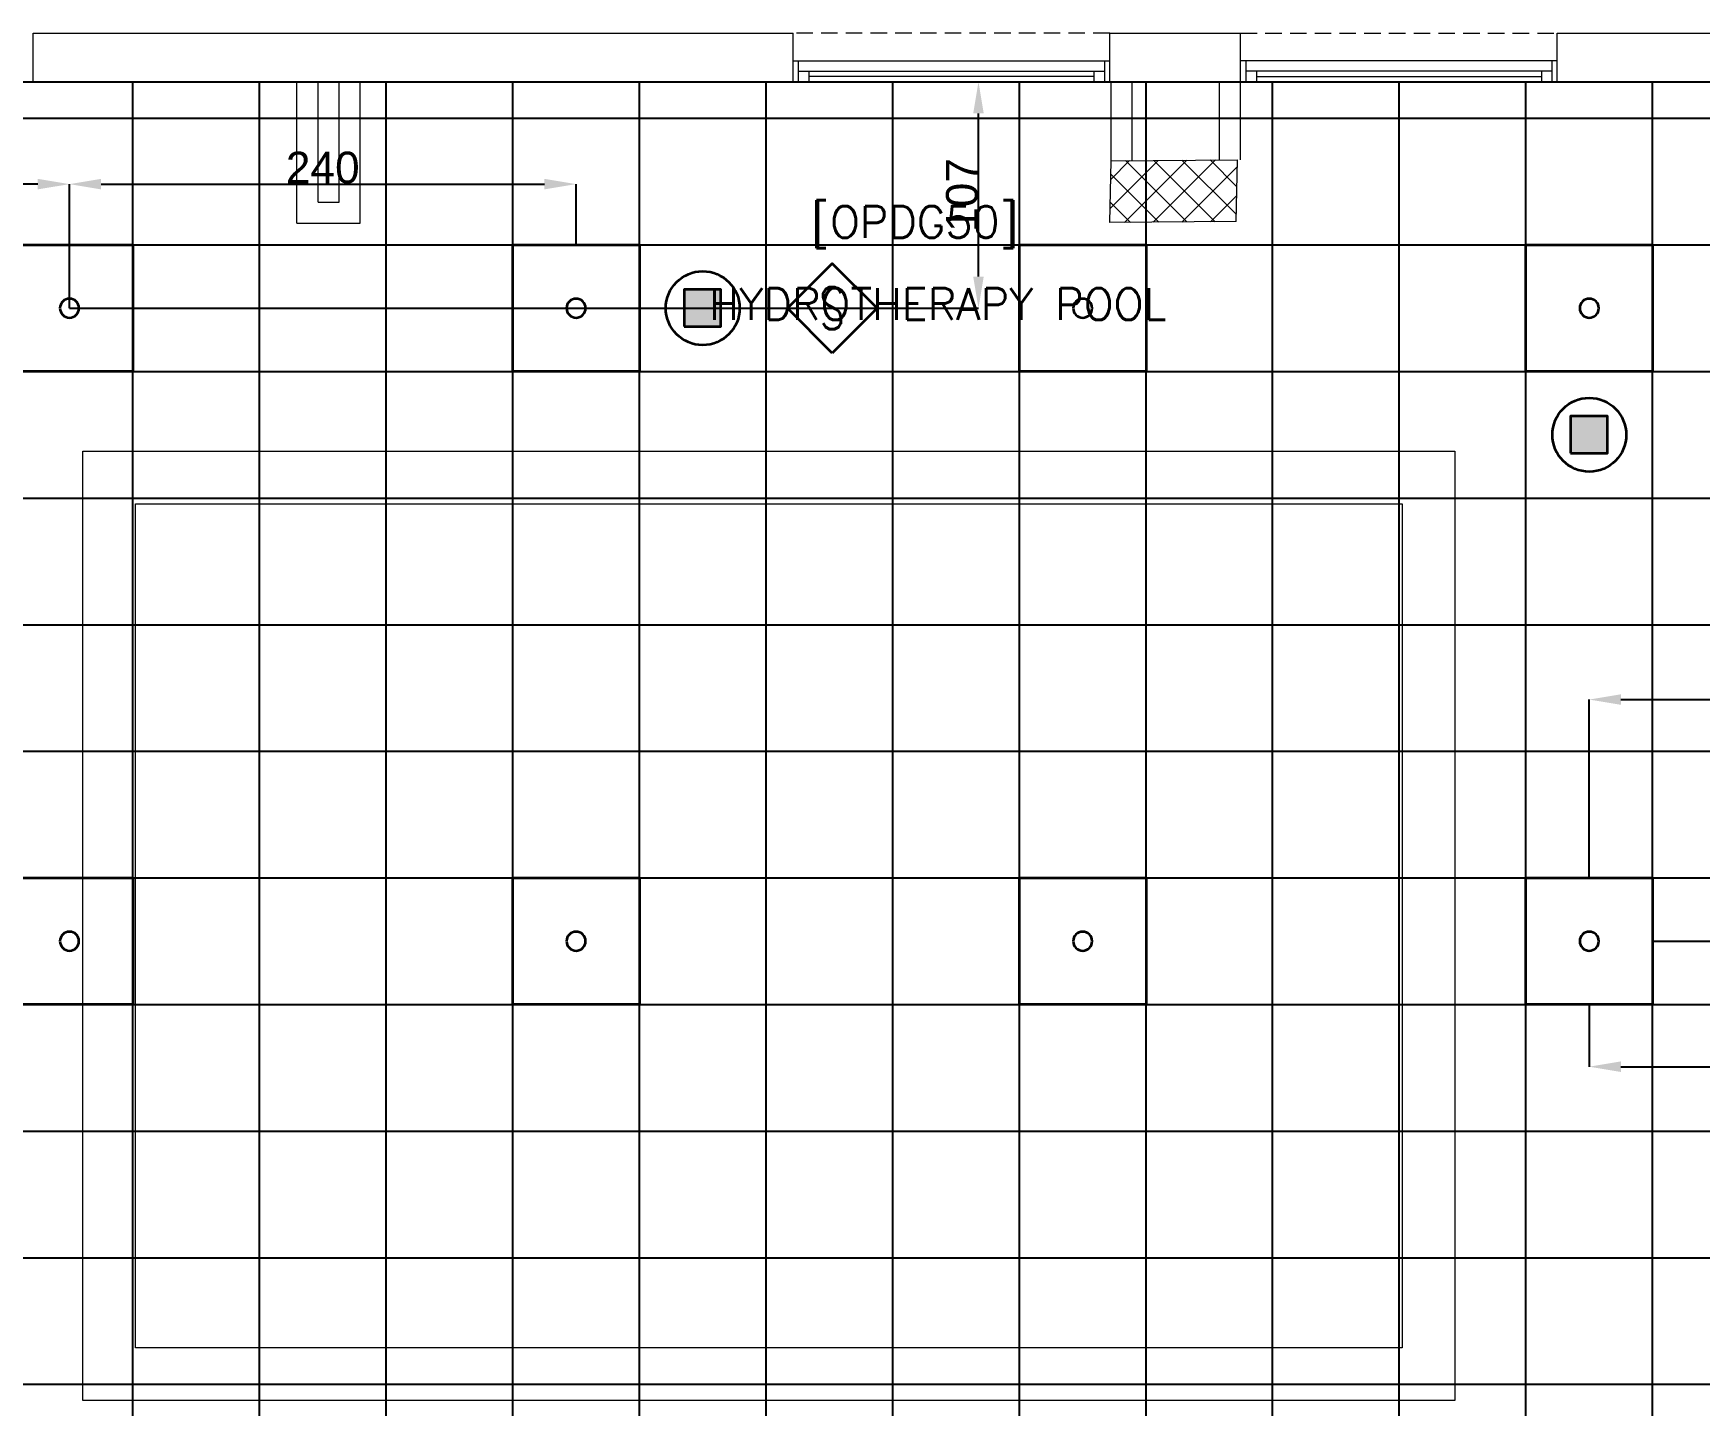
# Model space of a CAD drawing. Header units: inches. Extents: x -12418 to 57169, y -29325 to 19878.
# Drawn here: x 21729 to 29623, y 2899 to 9403 of the extents above; entities that cross this region are included whole.
import ezdxf
from ezdxf.enums import TextEntityAlignment as Align

# ---------------------------------------------------------------- set-up
doc = ezdxf.new("R2010")
doc.units = ezdxf.units.IN
doc.header["$LTSCALE"] = 25
doc.header["$MEASUREMENT"] = 0
doc.header["$PDMODE"] = 3
doc.linetypes.add('00-Ground Floor$0$HIDDEN2', pattern=[0.1875, 0.125, -0.0625])
doc.layers.get('0').update_dxf_attribs({"color": 8})
doc.layers.get('Defpoints').update_dxf_attribs({"color": 8})
for name, color, linetype, lineweight in [('00-Ground Floor$0$72_EGR_BASE_TEXT', 252, 'Continuous', 5), ('00-Ground Floor$0$Aluminum', 251, 'Continuous', 5), ('00-Ground Floor$0$C-HYDR-CTCH', 251, 'Continuous', 5), ('00-Ground Floor$0$Hatch', 254, 'Continuous', 5), ('00-Ground Floor$0$Proj', 251, 'Continuous', 5), ('00-Ground Floor$0$Walls', 251, 'Continuous', 5), ('E-DIM', 6, 'Continuous', 18), ('E-LITE-CIRC-NUMB', 6, 'Continuous', 25), ('E-LITE-CLNG', 150, 'Continuous', 35), ('E-LITE-CTRL', 6, 'Continuous', 25), ('F-ALRM-CLNG @ 100', 33, 'Continuous', 35), ('T-INTC-CLNG @ 100', 33, 'Continuous', 35), ('T-INTC-DEVC-NUMB', 2, 'Continuous', 25)]:
    doc.layers.add(name, color=color, linetype=linetype, lineweight=lineweight)
doc.layers.add('00-Ground Floor$0$False Ceiling', color=251, linetype='Continuous')
doc.styles.add('00-Ground Floor$0$SIMPLEX', font='SIMPLEX.shx', dxfattribs={"height": 150})
doc.styles.add('DC_Simplex', font='SIMPLEX.shx', dxfattribs={"width": 0.7})
doc.styles.get("Standard").update_dxf_attribs({"font": 'arial.ttf'})
doc.dimstyles.get("Standard").update_dxf_attribs({"dimtxt": 150, "dimasz": 150, "dimexe": 0.18, "dimexo": 0.0625, "dimgap": 1, "dimtad": 1, "dimdec": 0, "dimlfac": 0.1, "dimzin": 0, "dimdsep": 46, "dimtxsty": 'Standard', "dimcen": 0.09, "dimclrd": 256, "dimclrt": 7, "dimadec": 0, "dimazin": 0, "dimtfac": 1, "dimtdec": 0, "dimtofl": 0, "dimtmove": 0, "dimatfit": 3, "dimfxl": 1, "dimtolj": 1, "dimtzin": 0, "dimarcsym": 0})

# ---------------------------------------------------------------- blocks, each defined once
blk = doc.blocks.new('00-Ground Floor$0$A$Ce9e1c4c3')
at = {"layer": '00-Ground Floor$0$False Ceiling', "color": 254}
blk.add_line((-79752.1, 9172.6, 0), (-69822.1, 9172.6, 0), dxfattribs=at)
at = {"layer": '00-Ground Floor$0$False Ceiling', "color": 254, "linetype": 'Continuous'}
for p, q in [((-77800, 1209.6), (-77800, 9172.6)), ((-77200, 1209.6), (-77200, 9172.6)), ((-76600, 1209.6), (-76600, 9172.6)), ((-76000, 1209.6), (-76000, 9172.6)), ((-75400, 1209.6), (-75400, 9172.6)), ((-74800, 1209.6), (-74800, 9172.6)), ((-74200, 1209.6), (-74200, 9172.6)), ((-73600, 1209.6), (-73600, 9172.6)), ((-73000, 1209.6), (-73000, 9172.6)), ((-72400, 1209.6), (-72400, 9172.6)), ((-71800, 1209.6), (-71800, 9172.6)), ((-71200, 1209.6), (-71200, 9172.6)), ((-70600, 1209.6), (-70600, 9172.6)), ((-79752.1, 9000), (-69822.1, 9000)), ((-79752.1, 8400), (-69822.1, 8400)), ((-79752.1, 7800), (-69822.1, 7800)), ((-79752.1, 7200), (-69822.1, 7200)), ((-79752.1, 6600), (-69822.1, 6600)), ((-79752.1, 6000), (-62922.1, 6000)), ((-79752.1, 5400), (-62922.1, 5400)), ((-79752.1, 4800), (-62922.1, 4800)), ((-79752.1, 4200), (-62922.1, 4200)), ((-79752.1, 3600), (-69822.1, 3600)), ((-79752.1, 3000), (-69822.1, 3000))]:
    blk.add_line(p, q, dxfattribs=at)
blk = doc.blocks.new('00-Ground Floor')
at = {"layer": '00-Ground Floor$0$Hatch'}
h = blk.add_hatch(dxfattribs=at)
h.set_pattern_fill('ANSI37', color=256, scale=30)
h.set_pattern_definition([(45, (-1981.42, -13099.68), (-67.35192, 67.35192), []), (135, (-1981.42, -13099.68), (-67.35192, -67.35192), [])])
h.paths.add_polyline_path([(48971.2, 8818.2), (48367.3, 8810.1), (48371.2, 8521.7), (48975.1, 8529.8)])
h.paths.add_polyline_path([(41810.5, 8810.5), (41227, 8805), (41207, 8513.7), (41790.5, 8519.1)])
h.paths.add_polyline_path([(27433.5, 8803.1), (26834.4, 8799), (26828.7, 8506), (27427.8, 8510)])
h.paths.add_polyline_path([(34618.7, 8805.3), (34017.5, 8797.8), (34009.3, 8512.1), (34610.5, 8519.6)])
h.paths.add_polyline_path([(20214.3, 8812.4), (19607.8, 8790.5), (19622.4, 8498), (20228.8, 8519.8)])
h.paths.add_polyline_path([(13477.7, 8802), (12255.7, 8825.9), (12249.3, 8529.8), (13471.3, 8505.8)])
h.paths.add_polyline_path([(13491.8, 1601.9), (12276.8, 1586.2), (12263.3, 1293.7), (13478.3, 1309.4)])
h.paths.add_polyline_path([(13465.7, -5591.3), (12262.6, -5607.3), (12256.9, -5900.3), (13460, -5884.3)])
h.paths.add_polyline_path([(13484.2, -12790), (12287.5, -12801.4), (12290.4, -13095.9), (13487, -13084.4)])
h.paths.add_polyline_path([(5849.2, -12787.9), (5245.6, -12791.6), (5256.3, -13077.1), (5859.8, -13073.4)])
h.paths.add_polyline_path([(5833.8, -5589.9), (5236.9, -5588.3), (5236.8, -5889.5), (5833.6, -5891)])
h.paths.add_polyline_path([(5843.6, 1599.7), (5224.3, 1600.9), (5213.7, 1298), (5833, 1296.7)])
h.paths.add_polyline_path([(5820.3, 8779.1), (5219.7, 8793.5), (5216, 8503.9), (5816.7, 8489.4)])
h.paths.add_polyline_path([(-1378.8, 8777.2), (-1981.4, 8799.9), (-1979.5, 8511.6), (-1376.9, 8488.9)])
h.paths.add_polyline_path([(-1371.1, -5601.1), (-1973.1, -5608.1), (-1969.7, -5899.7), (-1367.7, -5892.7)])
h.paths.add_polyline_path([(-1353.5, -12795.7), (-1951.9, -12796.7), (-1947.1, -13097.4), (-1348.7, -13096.4)])
h.paths.add_polyline_path([(20233.2, -12782.5), (19627.5, -12795.4), (19633.2, -13096.6), (20238.9, -13083.7)])
h.paths.add_polyline_path([(20226.6, -5590), (19632.3, -5607.6), (19634.4, -5904.1), (20228.7, -5886.6)])
h.paths.add_polyline_path([(20217.9, 1618), (19619, 1610.4), (19623, 1310.2), (20221.9, 1317.9)])
h.paths.add_polyline_path([(27418.3, 1602.8), (26816.3, 1607.5), (26820.6, 1315.3), (27422.5, 1310.7)])
h.paths.add_polyline_path([(27422, -5579.9), (26818.1, -5597.5), (26831.6, -5897.5), (27431.7, -5876.5)])
h.paths.add_polyline_path([(27438.1, -12795.9), (26834.3, -12789.3), (26831.9, -13075), (27435.7, -13081.6)])
h.paths.add_polyline_path([(34636.6, -12785.4), (34039.3, -12800), (34048.3, -13099.7), (34645.6, -13085.1)])
h.paths.add_polyline_path([(34629.3, -5597.1), (34028, -5595.2), (34029.2, -5892.4), (34630.4, -5894.3)])
h.paths.add_polyline_path([(34592.8, 1606.7), (34012, 1611.4), (34031.7, 1321.6), (34612.5, 1316.9)])
h.paths.add_polyline_path([(41796.2, 1606), (41198.6, 1619.8), (41200.6, 1327.8), (41798.2, 1314.1)])
h.paths.add_polyline_path([(41797.2, -5592.6), (41228.8, -5600.2), (41230.6, -5894.3), (41799, -5886.7)])
h.paths.add_polyline_path([(41834.3, -12789.7), (41229, -12792.4), (41230.4, -13096.9), (41835.6, -13094.3)])
h.paths.add_polyline_path([(49008.5, -12790.2), (48420.5, -12774.1), (48407.3, -13081.4), (48995.3, -13097.4)])
h.paths.add_polyline_path([(48992.7, -5590.8), (48389.5, -5589.7), (48387.5, -5886.2), (48990.7, -5887.3)])
at = {"layer": '00-Ground Floor$0$Aluminum'}
for p, q in [((25327.9, 9272.6, 0), (26827.9, 9272.6, 0)), ((25352.9, 9272.6, 0), (25352.9, 9172.6, 0)), ((26802.9, 9272.6, 0), (26802.9, 9172.6, 0)), ((28947.9, 9272.6, 0), (27447.9, 9272.6, 0)), ((27472.9, 9272.6, 0), (27472.9, 9172.6, 0)), ((28922.9, 9272.6, 0), (28922.9, 9172.6, 0)), ((25327.9, 9172.6, 0), (26827.9, 9172.6, 0)), ((25352.9, 9222.6, 0), (26802.9, 9222.6, 0)), ((25402.9, 9222.6, 0), (25402.9, 9172.6, 0)), ((26752.9, 9197.6, 0), (25402.9, 9197.6, 0)), ((26752.9, 9222.6, 0), (26752.9, 9172.6, 0)), ((28947.9, 9172.6, 0), (27447.9, 9172.6, 0)), ((28922.9, 9222.6, 0), (27472.9, 9222.6, 0)), ((27522.9, 9222.6, 0), (27522.9, 9172.6, 0)), ((27522.9, 9197.6, 0), (28872.9, 9197.6, 0)), ((28872.9, 9222.6, 0), (28872.9, 9172.6, 0))]:
    blk.add_line(p, q, dxfattribs=at)
at = {"layer": '00-Ground Floor$0$C-HYDR-CTCH', "elevation": 299672, "flags": 128}
blk.add_lwpolyline([(27427.8, 8510), (26828.7, 8506), (26834.4, 8799), (27433.5, 8803.1)], dxfattribs=at)
at = {"layer": '00-Ground Floor$0$C-HYDR-CTCH', "flags": 128}
blk.add_lwpolyline([(27427.8, 8510), (27433.5, 8803.1)], dxfattribs=at)
at = {"layer": '00-Ground Floor$0$Proj', "linetype": '00-Ground Floor$0$HIDDEN2', "ltscale": 25}
for p, q in [((26827.9, 9402.6, 0), (25327.9, 9402.6, 0)), ((27447.9, 9402.6, 0), (28947.9, 9402.6, 0))]:
    blk.add_line(p, q, dxfattribs=at)
at = {"layer": '00-Ground Floor$0$Proj'}
for p, q in [((21962.9, 7422.6, 0), (28462.9, 7422.6, 0)), ((21962.9, 2922.6, 0), (21962.9, 7422.6, 0)), ((28462.9, 7422.6, 0), (28462.9, 2922.6, 0)), ((22212.9, 7172.6, 0), (28212.9, 7172.6, 0)), ((22212.9, 3172.6, 0), (22212.9, 7172.6, 0)), ((28212.9, 7172.6, 0), (28212.9, 3172.6, 0)), ((28212.9, 3172.6, 0), (22212.9, 3172.6, 0)), ((28462.9, 2922.6, 0), (21962.9, 2922.6, 0))]:
    blk.add_line(p, q, dxfattribs=at)
at = {"layer": '00-Ground Floor$0$Walls'}
for p, q in [((21728.8, 9402.6, 0), (25327.9, 9402.6, 0)), ((21728.8, 9172.6, 0), (21728.8, 9402.6, 0)), ((25327.9, 9172.6, 0), (25327.9, 9402.6, 0)), ((26827.9, 9402.6, 0), (27447.9, 9402.6, 0)), ((26827.9, 9172.6, 0), (26827.9, 9402.6, 0)), ((27447.9, 8802.6, 0), (27447.9, 9402.6, 0)), ((28947.9, 9402.6, 0), (32509.4, 9402.6, 0)), ((28947.9, 9172.6, 0), (28947.9, 9402.6, 0)), ((21728.8, 9172.6, 0), (22977.9, 9172.6, 0)), ((22977.9, 8502.6, 0), (22977.9, 9172.6, 0)), ((23177.9, 9172.6, 0), (23077.9, 9172.6, 0)), ((23077.9, 8602.6, 0), (23077.9, 9172.6, 0)), ((23177.9, 8602.6, 0), (23177.9, 9172.6, 0)), ((23277.9, 9172.6, 0), (25327.9, 9172.6, 0)), ((23277.9, 8502.6, 0), (23277.9, 9172.6, 0)), ((26827.9, 9172.6, 0), (26834.4, 9172.6, 299672)), ((26834.4, 8799, 299672), (26834.4, 9172.6, 299672)), ((26934.4, 9172.6, 299672), (27347.9, 9172.6, 0)), ((26934.4, 8799, 299672), (26934.4, 9172.6, 299672)), ((27347.9, 8802.6, 0), (27347.9, 9172.6, 0)), ((28947.9, 9172.6, 0), (30177.9, 9172.6, 0)), ((23077.9, 8602.6, 0), (23177.9, 8602.6, 0)), ((22977.9, 8502.6, 0), (23277.9, 8502.6, 0))]:
    blk.add_line(p, q, dxfattribs=at)
at = {"layer": '00-Ground Floor$0$False Ceiling', "color": 254}
blk.add_blockref('00-Ground Floor$0$A$Ce9e1c4c3', (100000, 0), dxfattribs=at)
at = {"layer": '00-Ground Floor$0$72_EGR_BASE_TEXT', "char_height": 150, "attachment_point": 2, "style": '00-Ground Floor$0$SIMPLEX'}
for s, insert in [('[OPDG50]', (25904.6, 8583.7, 0)), ('HYDROTHERAPY POOL', (26013.9, 8194.2))]:
    blk.add_mtext(s, dxfattribs=dict(at, insert=insert))
blk = doc.blocks.new('*U13')
blk.add_lwpolyline([(-300, 300), (-300, -300), (300, -300), (300, 300)], close=True)
blk.add_circle((0, 0), 45)
at = {"layer": 'E-LITE-CIRC-NUMB', "style": 'DC_Simplex', "width": 0.7, "flags": 8}
blk.add_attdef('CIRCUIT', text='', height=200, rotation=0, dxfattribs=at).set_placement((-473.9, 300), align=Align.RIGHT)
at = {"layer": 'E-LITE-CTRL', "style": 'DC_Simplex', "width": 0.7, "flags": 8}
blk.add_attdef('CONTROL', (1118.9, -935), '', height=200, rotation=360, dxfattribs=at)
blk = doc.blocks.new('*U15')
blk.add_lwpolyline([(-300, 300), (-300, -300), (300, -300), (300, 300)], close=True)
blk.add_circle((0, 0), 45)
at = {"layer": 'E-LITE-CIRC-NUMB', "style": 'DC_Simplex', "width": 0.7, "flags": 8}
blk.add_attdef('CIRCUIT', text='', height=200, rotation=0, dxfattribs=at).set_placement((-473.9, 300), align=Align.RIGHT)
at = {"layer": 'E-LITE-CTRL', "style": 'DC_Simplex', "width": 0.7, "flags": 8}
blk.add_attdef('CONTROL', (1118.9, -935), '', height=200, rotation=360, dxfattribs=at)
blk = doc.blocks.new('A$C5CF53093')
blk.add_lwpolyline([(0, -212.1), (-212.1, 0), (0, 212.1), (212.1, 0)], close=True)
blk = doc.blocks.new('*U207')
at = {"xscale": 0.01, "yscale": 0.01, "zscale": 0.01}
blk.add_blockref('A$C5CF53093', (0.007, -0.007), dxfattribs=at)
at = {"color": 6, "style": 'DC_Simplex', "width": 0.7, "flags": 8}
blk.add_attdef('TYPE', text='', height=2, rotation=360, dxfattribs=at).set_placement((0, 0), align=Align.MIDDLE_CENTER)
blk = doc.blocks.new('DC_PA-CL-Speaker')
blk.add_hatch(color=256).paths.add_polyline_path([(-0.883, -0.87), (0.865, -0.87), (0.865, 0.878), (-0.883, 0.878)])
blk.add_lwpolyline([(-0.883, -0.87), (0.865, -0.87), (0.865, 0.878), (-0.883, 0.878)], close=True)
blk.add_circle((0, 0), 1.75)
at = {"layer": 'T-INTC-DEVC-NUMB', "style": 'DC_Simplex', "width": 0.7}
blk.add_attdef('DC_CONTROL', (3.364, 2.471), '', height=2, rotation=360, dxfattribs=at)
blk = doc.blocks.new('*D254')
at = {"layer": 'Defpoints', "color": 0, "transparency": 16777216}
for p in [(24300, 8687.9), (21900, 8400), (24300, 8400)]:
    blk.add_point(p, dxfattribs=at)
at = {"layer": 'E-DIM', "color": 0, "lineweight": -2, "transparency": 16777216}
for p, q in [((21900, 8400.1), (21900, 8688.1)), ((24300, 8400.1), (24300, 8688.1))]:
    blk.add_line(p, q, dxfattribs=at)
at = {"layer": 'E-DIM', "lineweight": -2, "transparency": 16777216}
blk.add_line((22050, 8687.9), (24150, 8687.9), dxfattribs=at)
at = {"layer": 'E-DIM', "transparency": 16777216}
for points in [[(22050, 8712.9), (22050, 8662.9), (21900, 8687.9)], [(24150, 8712.9), (24150, 8662.9), (24300, 8687.9)]]:
    blk.add_solid(points, dxfattribs=at)
at = {"layer": 'E-DIM', "color": 7, "transparency": 16777216, "insert": (23100, 8765.5), "char_height": 150, "attachment_point": 5}
blk.add_mtext('\\A1;240', dxfattribs=at)
blk = doc.blocks.new('*D277')
at = {"layer": 'Defpoints', "color": 0, "transparency": 16777216}
for p in [(30900, 6245.1), (29100, 5400), (30900, 5400)]:
    blk.add_point(p, dxfattribs=at)
at = {"layer": 'E-DIM', "color": 0, "lineweight": -2, "transparency": 16777216}
for p, q in [((29100, 5400.1), (29100, 6245.2)), ((30900, 5400.1), (30900, 6245.2))]:
    blk.add_line(p, q, dxfattribs=at)
at = {"layer": 'E-DIM', "lineweight": -2, "transparency": 16777216}
blk.add_line((29250, 6245.1), (30750, 6245.1), dxfattribs=at)
at = {"layer": 'E-DIM', "transparency": 16777216}
for points in [[(29250, 6270.1), (29250, 6220.1), (29100, 6245.1)], [(30750, 6270.1), (30750, 6220.1), (30900, 6245.1)]]:
    blk.add_solid(points, dxfattribs=at)
at = {"layer": 'E-DIM', "color": 7, "transparency": 16777216, "insert": (30000, 6322.6), "char_height": 150, "attachment_point": 5}
blk.add_mtext('\\A1;180', dxfattribs=at)
blk = doc.blocks.new('*D278')
at = {"layer": 'Defpoints', "color": 0, "transparency": 16777216}
for p in [(30600, 5700), (29400, 5100), (30348.2, 5100)]:
    blk.add_point(p, dxfattribs=at)
at = {"layer": 'E-DIM', "color": 0, "lineweight": -2, "transparency": 16777216}
for p, q in [((30599.9, 5700), (30348, 5700)), ((29400.1, 5100), (30348.4, 5100))]:
    blk.add_line(p, q, dxfattribs=at)
at = {"layer": 'E-DIM', "lineweight": -2, "transparency": 16777216}
blk.add_line((30348.2, 5550), (30348.2, 5250), dxfattribs=at)
at = {"layer": 'E-DIM', "transparency": 16777216}
for points in [[(30323.2, 5550), (30373.2, 5550), (30348.2, 5700)], [(30323.2, 5250), (30373.2, 5250), (30348.2, 5100)]]:
    blk.add_solid(points, dxfattribs=at)
at = {"layer": 'E-DIM', "color": 7, "transparency": 16777216, "insert": (30270.6, 5400), "char_height": 150, "attachment_point": 5, "rotation": 90}
blk.add_mtext('\\A1;60', dxfattribs=at)
blk = doc.blocks.new('*D279')
at = {"layer": 'Defpoints', "color": 0, "transparency": 16777216}
for p in [(29100, 4800), (32700, 4800), (32700, 4505.3)]:
    blk.add_point(p, dxfattribs=at)
at = {"layer": 'E-DIM', "color": 0, "lineweight": -2, "transparency": 16777216}
for p, q in [((29100, 4799.9), (29100, 4505.1)), ((32700, 4799.9), (32700, 4505.1))]:
    blk.add_line(p, q, dxfattribs=at)
at = {"layer": 'E-DIM', "lineweight": -2, "transparency": 16777216}
blk.add_line((29250, 4505.3), (32550, 4505.3), dxfattribs=at)
at = {"layer": 'E-DIM', "transparency": 16777216}
for points in [[(29250, 4530.3), (29250, 4480.3), (29100, 4505.3)], [(32550, 4530.3), (32550, 4480.3), (32700, 4505.3)]]:
    blk.add_solid(points, dxfattribs=at)
at = {"layer": 'E-DIM', "color": 7, "transparency": 16777216, "insert": (30900, 4583), "char_height": 150, "attachment_point": 5}
blk.add_mtext('\\A1;360', dxfattribs=at)
blk = doc.blocks.new('*D460')
at = {"layer": 'Defpoints', "color": 0, "transparency": 16777216}
for p in [(20247.9, 8687.9), (20247.9, 8100, 0), (21900, 8100)]:
    blk.add_point(p, dxfattribs=at)
at = {"layer": 'E-DIM', "color": 0, "lineweight": -2, "transparency": 16777216}
for p, q in [((20247.9, 8100.1), (20247.9, 8688.1)), ((21900, 8100.1), (21900, 8688.1))]:
    blk.add_line(p, q, dxfattribs=at)
at = {"layer": 'E-DIM', "lineweight": -2, "transparency": 16777216}
blk.add_line((21750, 8687.9), (20397.9, 8687.9), dxfattribs=at)
at = {"layer": 'E-DIM', "transparency": 16777216}
for points in [[(20397.9, 8712.9), (20397.9, 8662.9), (20247.9, 8687.9)], [(21750, 8712.9), (21750, 8662.9), (21900, 8687.9)]]:
    blk.add_solid(points, dxfattribs=at)
at = {"layer": 'E-DIM', "color": 7, "transparency": 16777216, "insert": (21074, 8765.5), "char_height": 150, "attachment_point": 5}
blk.add_mtext('\\A1;165', dxfattribs=at)
blk = doc.blocks.new('*D461')
at = {"layer": 'Defpoints', "color": 0, "transparency": 16777216}
for p in [(21900, 9172.6, 0), (26206.3, 9172.6), (21900, 8100)]:
    blk.add_point(p, dxfattribs=at)
at = {"layer": 'E-DIM', "color": 0, "lineweight": -2, "transparency": 16777216}
for p, q in [((21900.1, 9172.6), (26206.4, 9172.6)), ((21900.1, 8100), (26206.4, 8100))]:
    blk.add_line(p, q, dxfattribs=at)
at = {"layer": 'E-DIM', "lineweight": -2, "transparency": 16777216}
blk.add_line((26206.3, 8250), (26206.3, 9022.6), dxfattribs=at)
at = {"layer": 'E-DIM', "transparency": 16777216}
for points in [[(26181.3, 9022.6), (26231.3, 9022.6), (26206.3, 9172.6)], [(26181.3, 8250), (26231.3, 8250), (26206.3, 8100)]]:
    blk.add_solid(points, dxfattribs=at)
at = {"layer": 'E-DIM', "color": 7, "transparency": 16777216, "insert": (26128.7, 8636.3), "char_height": 150, "attachment_point": 5, "rotation": 90}
blk.add_mtext('\\A1;107', dxfattribs=at)

msp = doc.modelspace()

# ---------------------------------------------------------------- block references
msp.add_blockref('00-Ground Floor', (0, 0))
at = {"layer": 'E-LITE-CLNG', "xscale": -1}
for name, p in [('*U13', (21900, 8100)), ('*U13', (24300, 8100)), ('*U15', (26700, 8100)), ('*U13', (29100, 8100)), ('*U13', (21900, 5100)), ('*U13', (24300, 5100)), ('*U13', (26700, 5100)), ('*U13', (29100, 5100))]:
    msp.add_blockref(name, p, dxfattribs=at)
at = {"layer": 'F-ALRM-CLNG @ 100', "xscale": 100, "yscale": 100, "zscale": 100}
msp.add_blockref('*U207', (25512.9, 8100), dxfattribs=at).add_auto_attribs({'TYPE': 'S'})
at = {"layer": 'T-INTC-CLNG @ 100', "xscale": 100, "yscale": 100, "zscale": 100}
for p in [(24900, 8100), (29100, 7500)]:
    msp.add_blockref('DC_PA-CL-Speaker', p, dxfattribs=at)

# ---------------------------------------------------------------- dimensions: what is measured, and where the dimension line sits
at = {"layer": 'E-DIM'}
for base, p1, p2, picture, middle in [((26206.3, 9172.6), (21900, 8100), (21900, 9172.6, 0), '*D461', (26128.7, 8636.3)), ((30348.2, 5100), (30600, 5700), (29400, 5100), '*D278', (30270.6, 5400))]:
    dim = msp.add_linear_dim(base=base, p1=p1, p2=p2, angle=90, dimstyle='Standard', dxfattribs=at)
    dim.commit()
    dim.dimension.update_dxf_attribs({"geometry": picture, "text_midpoint": middle})
for base, p1, p2, picture, middle in [((20247.9, 8687.9), (21900, 8100), (20247.9, 8100, 0), '*D460', (21074, 8765.5)), ((24300, 8687.9), (21900, 8400), (24300, 8400), '*D254', (23100, 8765.5)), ((30900, 6245.1), (29100, 5400), (30900, 5400), '*D277', (30000, 6322.6)), ((32700, 4505.3), (29100, 4800), (32700, 4800), '*D279', (30900, 4583))]:
    dim = msp.add_linear_dim(base=base, p1=p1, p2=p2, dimstyle='Standard', dxfattribs=at)
    dim.commit()
    dim.dimension.update_dxf_attribs({"geometry": picture, "text_midpoint": middle})

doc.saveas('drawing.dxf')
